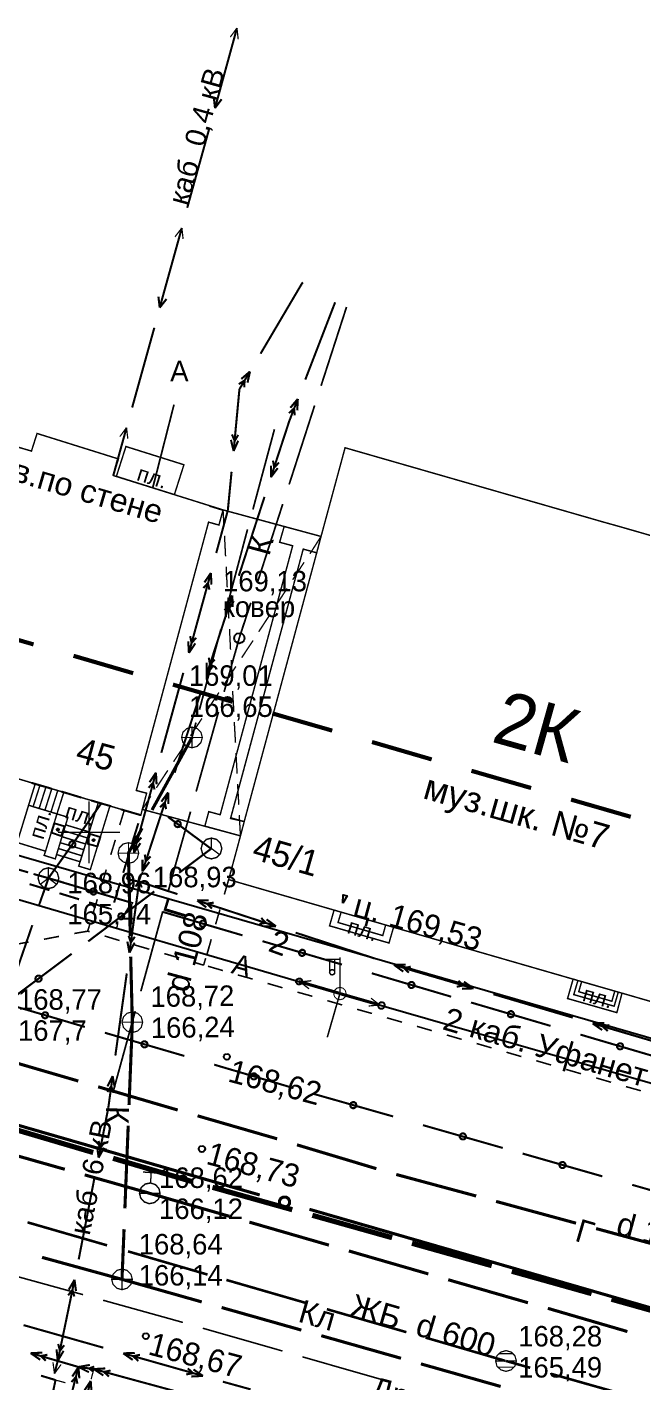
# Model space of a CAD drawing. Extents: x -2634 to -2115, y -2142 to -1393.
# Drawn here: x -2303 to -2273.3, y -1576.5 to -1511.1 of the extents above; entities that cross this region are included whole.
import ezdxf

# ---------------------------------------------------------------- set-up
doc = ezdxf.new("R2010")
doc.units = 0
doc.header["$MEASUREMENT"] = 0
for name, color, linetype in [('500_Дополн-Бордюры__п', 7, 'Continuous'), ('500_Дополн-Ступени__л', 7, 'Continuous'), ('500_Дороги-Проезжие_ч', 7, 'Continuous'), ('500_Линии_-Линии_связ', 7, 'Continuous'), ('500_Линии_-ЛЭП_провод', 7, 'Continuous'), ('500_Линии_-Смотровые_', 7, 'Continuous'), ('500_Линии_-Фонари_час', 7, 'Continuous'), ('500_Линии_-Электрокаб', 7, 'Continuous'), ('500_Объект-Опоры', 7, 'Continuous'), ('500_Рельеф-Высотные_о', 7, 'Continuous'), ('500_Строен-Дополнения', 7, 'Continuous'), ('500_Строен-Здания', 7, 'Continuous'), ('500_Трубоп-Водопровод', 7, 'Continuous'), ('500_Трубоп-Газопровод', 7, 'Continuous'), ('500_Трубоп-Канализаци', 7, 'Continuous'), ('500_Трубоп-Смотровые_', 7, 'Continuous'), ('500_Трубоп-Сооружения', 7, 'Continuous'), ('500_Трубоп-Теплосети', 7, 'Continuous'), ('ЗАЯВКИ-Условные_з', 7, 'Continuous'), ('Красные_ли-Красные_ли', 7, 'Continuous'), ('Красные_ли-Линии_регу', 7, 'Continuous'), ('Красные_ли-Оси_улиц_к', 7, 'Continuous')]:
    doc.layers.add(name, color=color, linetype=linetype)
doc.styles.add('TARIAL', font='Arial')

msp = doc.modelspace()

# ---------------------------------------------------------------- linework, layer by layer
at = {"layer": '500_Дополн-Бордюры__п', "color": 0, "const_width": 0.07}
for points in [[(-2299.94, -1551.8), (-2300.5, -1551.63), (-2299.55, -1548.55), (-2298.99, -1548.72)], [(-2301.63, -1551.28), (-2302.17, -1551.11), (-2302.1, -1550.91), (-2301.55, -1549.11), (-2301.02, -1549.27)]]:
    msp.add_lwpolyline(points, close=True, dxfattribs=at)
at = {"layer": '500_Дополн-Бордюры__п', "color": 1, "const_width": 0.075}
for points in [[(-2298.3, -1548.93), (-2298.52, -1549.65)], [(-2298.73, -1550.36), (-2298.95, -1551.08)], [(-2299.17, -1551.8), (-2299.38, -1552.52)], [(-2293.26, -1552.28), (-2293.47, -1553)], [(-2293.26, -1552.28), (-2293.47, -1553)], [(-2299.6, -1553.23), (-2299.82, -1553.95)], [(-2293.68, -1553.72), (-2293.89, -1554.44)], [(-2293.68, -1553.72), (-2293.89, -1554.44)], [(-2300.71, -1554.88), (-2300.07, -1554.77)], [(-2300.07, -1554.77), (-2299.96, -1554.43)], [(-2300.04, -1554.67), (-2300.07, -1554.77)], [(-2300.07, -1554.77), (-2299.97, -1554.79)], [(-2303.66, -1555.43), (-2302.92, -1555.29)], [(-2302.18, -1555.16), (-2301.45, -1555.02)], [(-2299.25, -1555), (-2298.53, -1555.22)], [(-2294.1, -1555.16), (-2294.31, -1555.88)], [(-2294.1, -1555.16), (-2294.3, -1555.88)], [(-2297.81, -1555.43), (-2297.09, -1555.64)], [(-2296.37, -1555.85), (-2295.65, -1556.06)], [(-2294.47, -1556.41), (-2294.37, -1556.07)], [(-2294.93, -1556.27), (-2294.47, -1556.41)], [(-2294.47, -1556.41), (-2294.81, -1556.31)], [(-2294.26, -1556.46), (-2293.54, -1556.67)], [(-2292.82, -1556.88), (-2292.1, -1557.08)], [(-2291.38, -1557.29), (-2290.66, -1557.5)], [(-2289.94, -1557.71), (-2289.22, -1557.91)], [(-2288.5, -1558.12), (-2287.78, -1558.33)], [(-2287.06, -1558.54), (-2286.34, -1558.74)], [(-2285.62, -1558.95), (-2284.89, -1559.16)], [(-2284.17, -1559.36), (-2283.45, -1559.57)], [(-2282.73, -1559.78), (-2282.01, -1559.99)], [(-2281.29, -1560.19), (-2280.57, -1560.4)], [(-2279.85, -1560.61), (-2279.13, -1560.82)], [(-2278.41, -1561.02), (-2277.69, -1561.23)], [(-2276.97, -1561.44), (-2276.25, -1561.65)], [(-2275.52, -1561.85), (-2274.8, -1562.06)], [(-2274.08, -1562.27), (-2273.36, -1562.47)]]:
    msp.add_lwpolyline(points, dxfattribs=at)
at = {"layer": '500_Дополн-Ступени__л', "color": 0, "const_width": 0.07}
for points in [[(-2302.7, -1548.76), (-2302.37, -1547.73), (-2302.6, -1547.66), (-2302.92, -1548.69)], [(-2302.08, -1547.81), (-2302.41, -1548.85), (-2302.7, -1548.76), (-2302.37, -1547.73)], [(-2301.8, -1547.9), (-2302.13, -1548.93), (-2302.41, -1548.85), (-2302.08, -1547.81)], [(-2301.51, -1547.98), (-2301.84, -1549.02), (-2302.13, -1548.93), (-2301.8, -1547.9)], [(-2301.22, -1548.07), (-2301.55, -1549.11), (-2301.84, -1549.02), (-2301.51, -1547.98)], [(-2300.17, -1550.56), (-2301.3, -1550.21), (-2301.22, -1549.92), (-2300.08, -1550.27)], [(-2301.22, -1549.92), (-2300.08, -1550.27), (-2299.99, -1549.98), (-2301.13, -1549.64)], [(-2300.43, -1551.42), (-2301.57, -1551.07), (-2301.48, -1550.78), (-2300.34, -1551.13)], [(-2300.34, -1551.13), (-2301.48, -1550.78), (-2301.39, -1550.5), (-2300.25, -1550.84)], [(-2300.25, -1550.84), (-2301.39, -1550.5), (-2301.31, -1550.21), (-2300.17, -1550.56)], [(-2288.17, -1553.75), (-2287.83, -1553.85), (-2287.98, -1554.35), (-2285.82, -1554.98), (-2285.68, -1554.47), (-2285.3, -1554.58), (-2285.52, -1555.34), (-2288.39, -1554.51)], [(-2276.4, -1557.15), (-2276.6, -1557.83), (-2274.65, -1558.39), (-2274.45, -1557.71), (-2274.27, -1557.76), (-2274.52, -1558.7), (-2276.9, -1558.02), (-2276.63, -1557.08)], [(-2276.22, -1557.2), (-2276.4, -1557.15), (-2276.6, -1557.83), (-2274.65, -1558.39), (-2274.45, -1557.71), (-2274.62, -1557.66), (-2274.76, -1558.15), (-2276.36, -1557.69)]]:
    msp.add_lwpolyline(points, close=True, dxfattribs=at)
at = {"layer": '500_Линии_-Линии_связ', "color": 6}
for points in [[(-2322.45, -1547.67), (-2287.89, -1557.78)], [(-2287.89, -1557.78), (-2259, -1566.09)]]:
    msp.add_lwpolyline(points, dxfattribs=at)
at = {"layer": '500_Линии_-Линии_связ', "color": 0}
for points, const_width in [([(-2299.4, -1548.59), (-2299.84, -1549.2)], 0.1), ([(-2301.96, -1552.21), (-2299.65, -1548.95)], 0.1), ([(-2294.11, -1550.79), (-2296.19, -1549.25)], 0.1), ([(-2296.19, -1549.25), (-2295.59, -1549.7)], 0.1), ([(-2306.78, -1550.83), (-2302.94, -1551.93)], 0.1), ([(-2295.65, -1551.95), (-2294.09, -1550.78)], 0.1), ([(-2294.09, -1550.78), (-2294.69, -1551.23)], 0.1), ([(-2301.96, -1552.21), (-2302.68, -1552.01)], 0.1), ([(-2302.42, -1553.53), (-2301.96, -1552.21)], 0.1), ([(-2301.96, -1552.21), (-2302.2, -1552.92)], 0.1), ([(-2301.98, -1552.21), (-2301.96, -1552.21)], 0.1), ([(-2301.96, -1552.21), (-2301.24, -1552.42)], 0.1), ([(-2297.87, -1553.42), (-2301.7, -1552.29)], 0.1), ([(-2300.04, -1555.26), (-2296.85, -1552.85)], 0.1), ([(-2292.59, -1554.97), (-2296.43, -1553.84)], 0.1), ([(-2304.04, -1558.26), (-2302.74, -1554.48)], 0.1), ([(-2287.79, -1556.38), (-2291.63, -1555.25)], 0.1), ([(-2304.04, -1558.26), (-2300.84, -1555.86)], 0.1), ([(-2287.94, -1557.76), (-2289.86, -1557.2)], 0.15), ([(-2282.52, -1557.93), (-2286.35, -1556.8)], 0.1), ([(-2287.89, -1557.78), (-2285.97, -1558.33)], 0.15), ([(-2304.04, -1558.26), (-2300.2, -1559.39)], 0.1), ([(-2277.72, -1559.34), (-2281.56, -1558.21)], 0.1), ([(-2299.24, -1559.67), (-2295.4, -1560.79)], 0.1), ([(-2272.44, -1560.89), (-2276.28, -1559.76)], 0.1), ([(-2293.96, -1561.21), (-2290.13, -1562.34)], 0.1), ([(-2289.16, -1562.62), (-2285.32, -1563.71)], 0.1), ([(-2283.88, -1564.13), (-2280.03, -1565.23)], 0.1), ([(-2279.07, -1565.5), (-2275.22, -1566.6)], 0.1), ([(-2273.78, -1567.01), (-2271.06, -1567.79)], 0.1)]:
    msp.add_lwpolyline(points, dxfattribs=dict(at, const_width=const_width))
at = {"layer": '500_Линии_-Линии_связ', "color": 0, "const_width": 0.1}
for points in [[(-2295.81, -1549.72), (-2295.86, -1549.66), (-2295.87, -1549.59), (-2295.84, -1549.51), (-2295.78, -1549.47), (-2295.7, -1549.45), (-2295.63, -1549.48), (-2295.58, -1549.54), (-2295.57, -1549.62), (-2295.6, -1549.69), (-2295.66, -1549.74), (-2295.74, -1549.75)], [(-2300.93, -1550.49), (-2300.87, -1550.44), (-2300.79, -1550.43), (-2300.72, -1550.46), (-2300.67, -1550.52), (-2300.66, -1550.59), (-2300.68, -1550.67), (-2300.74, -1550.72), (-2300.82, -1550.73), (-2300.89, -1550.7), (-2300.94, -1550.64), (-2300.96, -1550.57)], [(-2299.83, -1553), (-2299.89, -1552.96), (-2299.93, -1552.89), (-2299.93, -1552.81), (-2299.89, -1552.74), (-2299.82, -1552.71), (-2299.74, -1552.71), (-2299.68, -1552.75), (-2299.64, -1552.82), (-2299.64, -1552.89), (-2299.68, -1552.96), (-2299.75, -1553)], [(-2298.54, -1553.93), (-2298.46, -1553.91), (-2298.39, -1553.92), (-2298.33, -1553.96), (-2298.3, -1554.04), (-2298.31, -1554.11), (-2298.36, -1554.17), (-2298.43, -1554.2), (-2298.5, -1554.19), (-2298.57, -1554.14), (-2298.59, -1554.07), (-2298.58, -1554)], [(-2294.55, -1554.55), (-2294.62, -1554.51), (-2294.65, -1554.44), (-2294.65, -1554.36), (-2294.61, -1554.3), (-2294.54, -1554.26), (-2294.47, -1554.26), (-2294.4, -1554.3), (-2294.36, -1554.37), (-2294.36, -1554.45), (-2294.4, -1554.51), (-2294.47, -1554.55)], [(-2289.75, -1555.96), (-2289.82, -1555.92), (-2289.86, -1555.85), (-2289.86, -1555.77), (-2289.81, -1555.71), (-2289.75, -1555.67), (-2289.67, -1555.67), (-2289.6, -1555.71), (-2289.57, -1555.78), (-2289.57, -1555.86), (-2289.61, -1555.92), (-2289.68, -1555.96)], [(-2302.53, -1556.94), (-2302.46, -1556.91), (-2302.38, -1556.92), (-2302.32, -1556.97), (-2302.29, -1557.04), (-2302.3, -1557.12), (-2302.35, -1557.18), (-2302.42, -1557.21), (-2302.5, -1557.2), (-2302.56, -1557.15), (-2302.59, -1557.08), (-2302.58, -1557)], [(-2284.48, -1557.51), (-2284.54, -1557.47), (-2284.58, -1557.4), (-2284.58, -1557.32), (-2284.54, -1557.26), (-2284.47, -1557.22), (-2284.39, -1557.22), (-2284.33, -1557.26), (-2284.29, -1557.33), (-2284.29, -1557.41), (-2284.33, -1557.47), (-2284.4, -1557.51)], [(-2302.08, -1558.68), (-2302.01, -1558.72), (-2301.98, -1558.79), (-2301.98, -1558.87), (-2302.02, -1558.93), (-2302.09, -1558.97), (-2302.16, -1558.97), (-2302.23, -1558.93), (-2302.27, -1558.86), (-2302.27, -1558.78), (-2302.22, -1558.72), (-2302.16, -1558.68)], [(-2279.68, -1558.92), (-2279.75, -1558.88), (-2279.78, -1558.81), (-2279.78, -1558.73), (-2279.74, -1558.67), (-2279.67, -1558.63), (-2279.6, -1558.63), (-2279.53, -1558.67), (-2279.49, -1558.74), (-2279.49, -1558.82), (-2279.53, -1558.89), (-2279.6, -1558.92)], [(-2297.28, -1560.09), (-2297.21, -1560.13), (-2297.18, -1560.2), (-2297.18, -1560.27), (-2297.22, -1560.34), (-2297.29, -1560.38), (-2297.37, -1560.37), (-2297.43, -1560.33), (-2297.47, -1560.27), (-2297.47, -1560.19), (-2297.43, -1560.12), (-2297.36, -1560.08)], [(-2274.4, -1560.47), (-2274.47, -1560.43), (-2274.51, -1560.36), (-2274.51, -1560.29), (-2274.46, -1560.22), (-2274.4, -1560.18), (-2274.32, -1560.18), (-2274.25, -1560.22), (-2274.22, -1560.29), (-2274.22, -1560.37), (-2274.26, -1560.44), (-2274.33, -1560.47)], [(-2292, -1561.63), (-2291.94, -1561.67), (-2291.9, -1561.74), (-2291.9, -1561.82), (-2291.94, -1561.89), (-2292.01, -1561.92), (-2292.09, -1561.92), (-2292.15, -1561.88), (-2292.19, -1561.81), (-2292.19, -1561.74), (-2292.15, -1561.67), (-2292.08, -1561.63)], [(-2287.2, -1563.02), (-2287.13, -1563.06), (-2287.1, -1563.13), (-2287.1, -1563.21), (-2287.14, -1563.27), (-2287.21, -1563.31), (-2287.28, -1563.31), (-2287.35, -1563.27), (-2287.39, -1563.2), (-2287.39, -1563.12), (-2287.35, -1563.06), (-2287.28, -1563.02)], [(-2281.91, -1564.53), (-2281.85, -1564.57), (-2281.81, -1564.64), (-2281.81, -1564.72), (-2281.85, -1564.79), (-2281.92, -1564.82), (-2281.99, -1564.82), (-2282.06, -1564.78), (-2282.1, -1564.71), (-2282.1, -1564.64), (-2282.06, -1564.57), (-2281.99, -1564.53)], [(-2277.1, -1565.91), (-2277.04, -1565.95), (-2277, -1566.02), (-2277, -1566.09), (-2277.04, -1566.16), (-2277.11, -1566.2), (-2277.19, -1566.2), (-2277.25, -1566.16), (-2277.29, -1566.09), (-2277.29, -1566.01), (-2277.25, -1565.94), (-2277.18, -1565.91)]]:
    msp.add_lwpolyline(points, close=True, dxfattribs=at)
at = {"layer": '500_Линии_-Линии_связ', "color": 0}
for points in [[(-2289.9, -1557.35), (-2289.96, -1557.31), (-2290, -1557.24), (-2290, -1557.16), (-2289.96, -1557.09), (-2289.89, -1557.06), (-2289.81, -1557.06), (-2289.75, -1557.1), (-2289.71, -1557.17), (-2289.71, -1557.24), (-2289.75, -1557.31), (-2289.82, -1557.35)], [(-2285.84, -1558.2), (-2285.77, -1558.24), (-2285.73, -1558.31), (-2285.74, -1558.4), (-2285.78, -1558.47), (-2285.85, -1558.51), (-2285.93, -1558.51), (-2285.99, -1558.47), (-2286.03, -1558.4), (-2286.03, -1558.31), (-2285.98, -1558.24), (-2285.91, -1558.2)]]:
    msp.add_lwpolyline(points, close=True, dxfattribs=at)
at = {"layer": '500_Линии_-ЛЭП_провод', "color": 253, "const_width": 0.07}
for points in [[(-2287.89, -1557.78), (-2322.45, -1547.67)], [(-2259, -1566.09), (-2287.89, -1557.78)]]:
    msp.add_lwpolyline(points, dxfattribs=at)
at = {"layer": '500_Линии_-ЛЭП_провод', "color": 0}
for points, const_width in [([(-2289.27, -1557.16), (-2289.81, -1557.22)], 0.065), ([(-2287.89, -1557.78), (-2289.81, -1557.22)], 0.065), ([(-2289.38, -1557.55), (-2289.81, -1557.22)], 0.065), ([(-2287.89, -1557.78), (-2285.97, -1558.33)], 0.06), ([(-2286.39, -1558), (-2285.97, -1558.33)], 0.06), ([(-2286.5, -1558.38), (-2285.97, -1558.33)], 0.06)]:
    msp.add_lwpolyline(points, dxfattribs=dict(at, const_width=const_width))
at = {"layer": '500_Линии_-Смотровые_', "color": 0, "const_width": 0.07}
for points in [[(-2294.09, -1550.28), (-2293.84, -1550.34), (-2293.66, -1550.53), (-2293.59, -1550.78), (-2293.66, -1551.03), (-2293.84, -1551.21), (-2294.09, -1551.28), (-2294.34, -1551.21), (-2294.52, -1551.03), (-2294.59, -1550.78), (-2294.52, -1550.53), (-2294.34, -1550.34)], [(-2294.09, -1550.73), (-2294.09, -1550.73), (-2294.09, -1550.73), (-2294.09, -1550.73), (-2294.09, -1550.73), (-2294.09, -1550.73), (-2294.09, -1550.73), (-2294.09, -1550.73), (-2294.09, -1550.73), (-2294.09, -1550.73), (-2294.09, -1550.73), (-2294.09, -1550.73)], [(-2301.96, -1551.71), (-2301.71, -1551.78), (-2301.53, -1551.96), (-2301.46, -1552.21), (-2301.53, -1552.46), (-2301.71, -1552.65), (-2301.96, -1552.71), (-2302.21, -1552.65), (-2302.39, -1552.46), (-2302.46, -1552.21), (-2302.39, -1551.96), (-2302.21, -1551.78)], [(-2301.96, -1552.16), (-2301.96, -1552.16), (-2301.96, -1552.16), (-2301.96, -1552.16), (-2301.96, -1552.16), (-2301.96, -1552.16), (-2301.96, -1552.16), (-2301.96, -1552.16), (-2301.96, -1552.16), (-2301.96, -1552.16), (-2301.96, -1552.16), (-2301.96, -1552.16)]]:
    msp.add_lwpolyline(points, close=True, dxfattribs=at)
at = {"layer": '500_Линии_-Смотровые_', "color": 0, "const_width": 0.065}
for points in [[(-2294.49, -1551.08), (-2294.09, -1550.78)], [(-2294.09, -1550.28), (-2294.09, -1550.78)], [(-2294.09, -1550.78), (-2293.69, -1551.08)], [(-2301.96, -1551.71), (-2301.96, -1552.21)], [(-2302.36, -1552.51), (-2301.96, -1552.21)], [(-2301.96, -1552.21), (-2301.56, -1552.51)]]:
    msp.add_lwpolyline(points, dxfattribs=at)
at = {"layer": '500_Линии_-Фонари_час', "color": 0, "const_width": 0.065}
for points in [[(-2287.89, -1557.78), (-2287.89, -1556.03)], [(-2288.64, -1556.13), (-2287.89, -1556.13)], [(-2288.39, -1556.78), (-2288.39, -1556.13)], [(-2288.39, -1556.75), (-2288.39, -1556.63)], [(-2288.39, -1556.75), (-2288.39, -1556.63)], [(-2288.14, -1556.78), (-2288.14, -1556.13)], [(-2288.14, -1556.75), (-2288.14, -1556.63)], [(-2288.14, -1556.73), (-2288.14, -1556.73)]]:
    msp.add_lwpolyline(points, dxfattribs=at)
at = {"layer": '500_Линии_-Фонари_час', "color": 0, "const_width": 0.07}
msp.add_lwpolyline([(-2288.39, -1556.75), (-2288.37, -1556.69), (-2288.33, -1556.64), (-2288.26, -1556.63), (-2288.2, -1556.64), (-2288.15, -1556.69), (-2288.14, -1556.75), (-2288.15, -1556.81), (-2288.2, -1556.86), (-2288.26, -1556.88), (-2288.33, -1556.86), (-2288.37, -1556.81)], close=True, dxfattribs=at)
at = {"layer": '500_Линии_-Электрокаб', "color": 1}
for points, const_width in [([(-2292.86, -1511.19), (-2293.92, -1515.05)], 0.1), ([(-2292.86, -1511.19), (-2293.18, -1511.62)], 0.06), ([(-2292.86, -1511.19), (-2292.8, -1511.73)], 0.06), ([(-2293.98, -1514.51), (-2293.92, -1515.05)], 0.1), ([(-2293.6, -1514.62), (-2293.92, -1515.05)], 0.1), ([(-2294.19, -1516.01), (-2295.26, -1519.86)], 0.1), ([(-2295.52, -1520.83), (-2296.59, -1524.68)], 0.1), ([(-2295.52, -1520.83), (-2295.85, -1521.26)], 0.06), ([(-2295.52, -1520.83), (-2295.46, -1521.36)], 0.06), ([(-2296.65, -1524.15), (-2296.59, -1524.68)], 0.1), ([(-2296.26, -1524.26), (-2296.59, -1524.68)], 0.1), ([(-2296.85, -1525.65), (-2297.92, -1529.5)], 0.1), ([(-2298.19, -1530.47), (-2298.83, -1532.78)], 0.1), ([(-2298.19, -1530.47), (-2298.51, -1530.9)], 0.06), ([(-2298.19, -1530.47), (-2298.13, -1531)], 0.06), ([(-2298.83, -1532.78), (-2298.69, -1532.3)], 0.06), ([(-2297.58, -1552.38), (-2297.42, -1551.9)], 0.06), ([(-2297.58, -1552.38), (-2298.07, -1552.27)], 0.06), ([(-2297.58, -1552.38), (-2297.65, -1552.87)], 0.06), ([(-2297.58, -1552.38), (-2297.1, -1552.53)], 0.06), ([(-2301.67, -1576.12), (-2301.74, -1575.58)], 0.06), ([(-2301.67, -1576.12), (-2301.51, -1575.5)], 0.1), ([(-2301.67, -1576.12), (-2301.35, -1575.68)], 0.06), ([(-2301.51, -1575.5), (-2301.64, -1575.99)], 0.06), ([(-2300.51, -1575.8), (-2300.99, -1575.66)], 0.06), ([(-2301.62, -1576.43), (-2302.1, -1576.28)], 0.06), ([(-2299.77, -1575.9), (-2300.27, -1575.83)], 0.06), ([(-2299.77, -1575.9), (-2299.9, -1576.39)], 0.06), ([(-2301.62, -1576.43), (-2301.73, -1576.92)], 0.06), ([(-2301.62, -1576.43), (-2301.14, -1576.56)], 0.06)]:
    msp.add_lwpolyline(points, dxfattribs=dict(at, const_width=const_width))
at = {"layer": '500_Линии_-Электрокаб', "color": 12, "const_width": 0.1}
for points in [[(-2289.72, -1523.51), (-2291.72, -1526.9)], [(-2289.67, -1523.46), (-2289.72, -1523.51)], [(-2288.12, -1524.42), (-2289.56, -1528.15)], [(-2292.23, -1527.76), (-2292.74, -1528.61)], [(-2292.23, -1527.76), (-2292.65, -1528.12)], [(-2292.23, -1527.76), (-2292.35, -1528.3)], [(-2292.74, -1528.61), (-2293.02, -1531.6)], [(-2292.49, -1528.19), (-2292.77, -1528.37)], [(-2292.49, -1528.2), (-2292.51, -1528.52)], [(-2289.92, -1529.08), (-2290.34, -1530.17)], [(-2289.92, -1529.08), (-2290.28, -1529.51)], [(-2289.92, -1529.08), (-2289.95, -1529.64)], [(-2290.11, -1529.55), (-2290.35, -1529.77)], [(-2290.1, -1529.56), (-2290.07, -1529.88)], [(-2290.34, -1530.17), (-2291.22, -1532.86)], [(-2293.15, -1531.06), (-2293.02, -1531.6)], [(-2293.1, -1530.8), (-2292.97, -1531.11)], [(-2292.8, -1531.1), (-2293.02, -1531.6)], [(-2292.8, -1530.82), (-2292.97, -1531.11)], [(-2291.22, -1532.3), (-2291.22, -1532.86)], [(-2290.89, -1532.42), (-2291.22, -1532.86)], [(-2291.12, -1532.06), (-2291.06, -1532.39)], [(-2290.83, -1532.15), (-2291.06, -1532.39)], [(-2293.12, -1532.6), (-2293.3, -1534.46)], [(-2291.53, -1533.81), (-2292.77, -1537.62)], [(-2293.3, -1534.46), (-2293.86, -1536.52)], [(-2294.12, -1537.48), (-2295.18, -1541.34)], [(-2294.12, -1537.48), (-2294.43, -1537.94)], [(-2294.12, -1537.48), (-2294.09, -1538.04)], [(-2294.26, -1537.97), (-2294.48, -1538.21)], [(-2294.26, -1537.97), (-2294.19, -1538.29)], [(-2293.08, -1538.57), (-2294.32, -1542.37)], [(-2293.24, -1539.05), (-2293.47, -1539.28)], [(-2293.08, -1538.57), (-2293.41, -1539.01)], [(-2293.24, -1539.05), (-2293.18, -1539.37)], [(-2293.08, -1538.57), (-2293.07, -1539.12)], [(-2295.21, -1540.78), (-2295.18, -1541.34)], [(-2294.87, -1540.88), (-2295.18, -1541.34)], [(-2295.12, -1540.53), (-2295.05, -1540.86)], [(-2294.83, -1540.61), (-2295.05, -1540.86)], [(-2294.22, -1541.57), (-2294.16, -1541.9)], [(-2293.93, -1541.66), (-2294.16, -1541.9)], [(-2295.45, -1542.3), (-2296.51, -1546.16)], [(-2294.32, -1541.81), (-2294.32, -1542.37)], [(-2293.99, -1541.93), (-2294.32, -1542.37)], [(-2294.63, -1543.32), (-2295.87, -1547.12)], [(-2296.77, -1547.12), (-2297.83, -1550.98)], [(-2296.77, -1547.12), (-2297.08, -1547.58)], [(-2296.77, -1547.12), (-2296.74, -1547.68)], [(-2296.18, -1548.08), (-2297.42, -1551.88)], [(-2296.91, -1547.61), (-2297.13, -1547.85)], [(-2296.91, -1547.62), (-2296.84, -1547.93)], [(-2296.18, -1548.07), (-2296.51, -1548.52)], [(-2296.18, -1548.08), (-2296.17, -1548.63)], [(-2296.34, -1548.56), (-2296.57, -1548.79)], [(-2296.34, -1548.56), (-2296.28, -1548.88)], [(-2297.77, -1550.17), (-2297.7, -1550.5)], [(-2297.86, -1550.42), (-2297.83, -1550.98)], [(-2297.52, -1550.52), (-2297.83, -1550.98)], [(-2297.47, -1550.25), (-2297.7, -1550.5)], [(-2297.42, -1551.32), (-2297.42, -1551.88)], [(-2297.09, -1551.43), (-2297.42, -1551.88)], [(-2297.31, -1551.07), (-2297.26, -1551.4)], [(-2297.03, -1551.16), (-2297.26, -1551.4)], [(-2298.09, -1551.95), (-2298.18, -1552.25)], [(-2298.18, -1552.25), (-2297.58, -1552.38)], [(-2298.05, -1555.81), (-2297.58, -1552.38)], [(-2297.76, -1552.62), (-2297.59, -1552.37)], [(-2295.73, -1552.98), (-2297.58, -1552.38)], [(-2297.46, -1552.66), (-2297.56, -1552.38)], [(-2297.4, -1552.4), (-2297.41, -1552.4)], [(-2294.22, -1553.28), (-2294.78, -1553.29)], [(-2290.98, -1554.53), (-2294.78, -1553.29)], [(-2294.34, -1553.62), (-2294.78, -1553.29)], [(-2293.98, -1553.39), (-2294.31, -1553.44)], [(-2294.07, -1553.68), (-2294.31, -1553.44)], [(-2291.46, -1554.37), (-2291.69, -1554.13)], [(-2291.47, -1554.37), (-2291.78, -1554.42)], [(-2290.98, -1554.53), (-2291.54, -1554.53)], [(-2290.98, -1554.53), (-2291.43, -1554.2)], [(-2298.05, -1555.81), (-2298.15, -1555.27)], [(-2297.98, -1555.31), (-2298.09, -1555)], [(-2298.05, -1555.81), (-2297.8, -1555.32)], [(-2297.98, -1555.31), (-2297.79, -1555.04)], [(-2286.23, -1556.08), (-2290.03, -1554.84)], [(-2284.72, -1556.38), (-2285.28, -1556.39)], [(-2284.62, -1556.6), (-2285.28, -1556.39)], [(-2284.83, -1556.72), (-2285.28, -1556.39)], [(-2284.59, -1556.51), (-2284.8, -1556.54)], [(-2284.65, -1556.69), (-2284.8, -1556.54)], [(-2284.56, -1556.77), (-2284.65, -1556.69)], [(-2281.44, -1557.53), (-2284.62, -1556.6)], [(-2284.47, -1556.48), (-2284.59, -1556.51)], [(-2298.73, -1560.77), (-2298.18, -1556.81)], [(-2281.93, -1557.39), (-2282.25, -1557.45)], [(-2281.93, -1557.39), (-2282.17, -1557.16)], [(-2281.44, -1557.53), (-2281.9, -1557.21)], [(-2281.44, -1557.53), (-2282, -1557.55)], [(-2276.65, -1558.94), (-2280.48, -1557.81)], [(-2275.13, -1559.2), (-2275.69, -1559.22)], [(-2271.85, -1560.35), (-2275.69, -1559.22)], [(-2275.23, -1559.54), (-2275.69, -1559.22)], [(-2274.88, -1559.3), (-2275.21, -1559.36)], [(-2274.96, -1559.59), (-2275.21, -1559.36)], [(-2299.11, -1562.26), (-2298.86, -1561.76)], [(-2299.07, -1563.29), (-2298.86, -1561.76)], [(-2298.76, -1562.31), (-2298.86, -1561.76)], [(-2299.12, -1562.53), (-2298.93, -1562.25)], [(-2298.82, -1562.57), (-2298.93, -1562.25)], [(-2299.54, -1565.7), (-2299.07, -1563.29)], [(-2299.54, -1565.7), (-2299.61, -1565.15)], [(-2299.45, -1565.2), (-2299.54, -1564.89)], [(-2299.54, -1565.7), (-2299.27, -1565.22)], [(-2299.44, -1565.2), (-2299.24, -1564.94)], [(-2300.5, -1570.61), (-2299.74, -1566.68)], [(-2301.51, -1575.5), (-2300.7, -1571.59)], [(-2300.98, -1572.07), (-2300.7, -1571.59)], [(-2300.63, -1572.14), (-2300.7, -1571.59)], [(-2301.01, -1572.34), (-2300.8, -1572.08)], [(-2300.71, -1572.4), (-2300.8, -1572.08)], [(-2299.31, -1574.87), (-2303.16, -1573.78)], [(-2301.51, -1575.5), (-2301.57, -1574.95)], [(-2301.51, -1575.5), (-2301.23, -1575.02)], [(-2301.41, -1575), (-2301.49, -1574.69)], [(-2301.4, -1575.01), (-2301.2, -1574.75)], [(-2302.82, -1575.13), (-2302.36, -1575.45)], [(-2302.81, -1575.13), (-2302.26, -1575.11)], [(-2302.81, -1575.13), (-2300.51, -1575.8)], [(-2302.33, -1575.27), (-2302.01, -1575.21)], [(-2302.33, -1575.27), (-2302.09, -1575.5)], [(-2300.51, -1575.8), (-2299.96, -1575.7)], [(-2297.79, -1575.12), (-2298.35, -1575.14)], [(-2294.5, -1576.23), (-2298.35, -1575.14)], [(-2297.89, -1575.46), (-2298.35, -1575.14)], [(-2297.54, -1575.21), (-2297.87, -1575.28)], [(-2297.62, -1575.51), (-2297.87, -1575.28)], [(-2302.32, -1576.22), (-2301.62, -1576.43)], [(-2300.51, -1575.8), (-2301.51, -1579.67)], [(-2300.64, -1576.29), (-2300.85, -1576.53)], [(-2300.51, -1575.8), (-2300.81, -1576.26)], [(-2300.63, -1576.29), (-2300.56, -1576.61)], [(-2300.51, -1575.8), (-2299.77, -1575.9)], [(-2300.51, -1575.8), (-2300.01, -1576.05)], [(-2300.51, -1575.8), (-2300.47, -1576.35)], [(-2300.01, -1575.87), (-2299.79, -1576.02)], [(-2300, -1575.87), (-2299.75, -1575.78)], [(-2299.77, -1575.9), (-2299.22, -1575.87)], [(-2299.77, -1575.9), (-2295.91, -1576.95)], [(-2299.77, -1575.9), (-2299.31, -1576.21)], [(-2299.28, -1576.04), (-2298.96, -1575.97)], [(-2299.28, -1576.04), (-2299.04, -1576.26)], [(-2294.99, -1576.1), (-2295.31, -1576.16)], [(-2294.99, -1576.09), (-2295.23, -1575.87)], [(-2294.5, -1576.23), (-2295.06, -1576.26)], [(-2294.5, -1576.23), (-2294.96, -1575.92)], [(-2302.33, -1579.87), (-2301.62, -1576.43)], [(-2300.93, -1580.34), (-2299.92, -1576.47)], [(-2300.22, -1576.93), (-2299.92, -1576.47)], [(-2299.88, -1577.02), (-2299.92, -1576.47)], [(-2292.2, -1576.88), (-2293.54, -1576.51)]]:
    msp.add_lwpolyline(points, dxfattribs=at)
at = {"layer": '500_Объект-Опоры', "color": 0}
for points in [[(-2301.34, -1550.18), (-2301.82, -1550.03), (-2301.67, -1549.56), (-2301.19, -1549.7)], [(-2301.55, -1549.85), (-2301.54, -1549.83), (-2301.52, -1549.82), (-2301.49, -1549.82), (-2301.47, -1549.83), (-2301.46, -1549.86), (-2301.46, -1549.88), (-2301.47, -1549.9), (-2301.49, -1549.92), (-2301.52, -1549.92), (-2301.54, -1549.9), (-2301.55, -1549.88)], [(-2300.09, -1550.55), (-2299.95, -1550.07), (-2299.47, -1550.21), (-2299.61, -1550.69)], [(-2299.77, -1550.33), (-2299.74, -1550.34), (-2299.73, -1550.37), (-2299.73, -1550.39), (-2299.75, -1550.41), (-2299.77, -1550.43), (-2299.79, -1550.43), (-2299.82, -1550.41), (-2299.83, -1550.39), (-2299.83, -1550.36), (-2299.81, -1550.34), (-2299.79, -1550.33)]]:
    msp.add_lwpolyline(points, close=True, dxfattribs=at)
at = {"layer": '500_Объект-Опоры', "color": 0, "const_width": 0.075}
msp.add_lwpolyline([(-2287.89, -1557.78), (-2288.5, -1559.89)], dxfattribs=at)
at = {"layer": '500_Объект-Опоры', "color": 1, "const_width": 0.05}
msp.add_lwpolyline([(-2287.89, -1557.48), (-2287.74, -1557.52), (-2287.63, -1557.63), (-2287.59, -1557.78), (-2287.63, -1557.93), (-2287.74, -1558.04), (-2287.89, -1558.08), (-2288.04, -1558.04), (-2288.15, -1557.93), (-2288.19, -1557.78), (-2288.15, -1557.63), (-2288.04, -1557.52)], close=True, dxfattribs=at)
at = {"layer": '500_Рельеф-Высотные_о', "color": 0}
for points in [[(-2287.75, -1553.42), (-2287.74, -1553.01), (-2287.54, -1553.07)], [(-2293.35, -1560.68), (-2293.27, -1560.7), (-2293.22, -1560.75), (-2293.2, -1560.83), (-2293.22, -1560.9), (-2293.27, -1560.96), (-2293.35, -1560.98), (-2293.42, -1560.96), (-2293.48, -1560.9), (-2293.5, -1560.83), (-2293.48, -1560.75), (-2293.42, -1560.7)], [(-2294.55, -1565.13), (-2294.48, -1565.15), (-2294.42, -1565.2), (-2294.4, -1565.28), (-2294.42, -1565.35), (-2294.48, -1565.41), (-2294.55, -1565.43), (-2294.63, -1565.41), (-2294.68, -1565.35), (-2294.7, -1565.28), (-2294.68, -1565.2), (-2294.63, -1565.15)], [(-2297.26, -1574.16), (-2297.18, -1574.18), (-2297.13, -1574.23), (-2297.11, -1574.31), (-2297.13, -1574.38), (-2297.18, -1574.44), (-2297.26, -1574.46), (-2297.33, -1574.44), (-2297.39, -1574.38), (-2297.41, -1574.31), (-2297.39, -1574.23), (-2297.33, -1574.18)]]:
    msp.add_lwpolyline(points, close=True, dxfattribs=at)
at = {"layer": '500_Строен-Дополнения', "color": 0}
for points, const_width in [([(-2295.88, -1533.7), (-2298.68, -1532.82), (-2298.22, -1531.38), (-2295.42, -1532.26)], 0.07), ([(-2292.51, -1549.48), (-2292.69, -1550.17), (-2297.43, -1548.89), (-2297.22, -1548.11), (-2297.72, -1547.98), (-2294.23, -1535.03), (-2293.73, -1535.17), (-2293.53, -1534.44), (-2288.8, -1535.72), (-2289.01, -1536.51), (-2289.66, -1536.33), (-2293.17, -1549.33)], 0.07), ([(-2292.69, -1550.17), (-2292.51, -1549.48), (-2293.16, -1549.3), (-2289.66, -1536.33), (-2289.01, -1536.51), (-2288.8, -1535.72), (-2290.58, -1535.24), (-2290.8, -1536), (-2290.17, -1536.17), (-2293.67, -1549.15), (-2294.22, -1549), (-2294.41, -1549.7)], 0.07), ([(-2292.51, -1549.48), (-2289.01, -1536.51), (-2289.66, -1536.33), (-2293.16, -1549.3)], 0.06), ([(-2302.6, -1547.66), (-2303.47, -1550.49), (-2311.06, -1548.16), (-2310.22, -1545.4)], 0.07), ([(-2299.55, -1548.56), (-2299.99, -1549.98), (-2301.13, -1549.64), (-2301.02, -1549.27), (-2301.55, -1549.11), (-2301.22, -1548.07)], 0.07), ([(-2302.92, -1548.69), (-2301.55, -1549.11), (-2302.1, -1550.91), (-2303.47, -1550.49)], 0.07), ([(-2287.83, -1553.85), (-2287.98, -1554.35), (-2285.82, -1554.98), (-2285.68, -1554.47)], 0.07), ([(-2276.22, -1557.2), (-2276.36, -1557.69), (-2274.76, -1558.15), (-2274.62, -1557.66)], 0.07)]:
    msp.add_lwpolyline(points, close=True, dxfattribs=dict(at, const_width=const_width))
for points, const_width in [([(-2293.49, -1535.19), (-2293.53, -1534.44)], 0.065), ([(-2293.53, -1534.44), (-2293.51, -1534.82)], 0.065), ([(-2293.41, -1536.68), (-2293.46, -1535.69)], 0.065), ([(-2288.8, -1535.72), (-2289.34, -1536.56)], 0.065), ([(-2289.62, -1536.97), (-2290.17, -1537.81)], 0.065), ([(-2293.33, -1538.18), (-2293.38, -1537.18)], 0.065), ([(-2290.44, -1538.23), (-2290.99, -1539.07)], 0.065), ([(-2293.25, -1539.68), (-2293.3, -1538.68)], 0.065), ([(-2291.26, -1539.48), (-2291.81, -1540.32)], 0.065), ([(-2293.17, -1541.18), (-2293.22, -1540.18)], 0.065), ([(-2292.08, -1540.74), (-2292.63, -1541.57)], 0.065), ([(-2293.09, -1542.68), (-2293.14, -1541.68)], 0.065), ([(-2292.91, -1541.99), (-2293.46, -1542.83)], 0.065), ([(-2293.73, -1543.25), (-2294.28, -1544.08)], 0.065), ([(-2293.01, -1544.17), (-2293.07, -1543.18)], 0.065), ([(-2294.55, -1544.5), (-2295.1, -1545.34)], 0.065), ([(-2292.93, -1545.67), (-2292.99, -1544.67)], 0.065), ([(-2295.37, -1545.76), (-2295.92, -1546.59)], 0.065), ([(-2292.85, -1547.17), (-2292.91, -1546.17)], 0.065), ([(-2296.2, -1547.01), (-2296.75, -1547.85)], 0.065), ([(-2301.82, -1547.89), (-2302.78, -1547.61)], 0.1), ([(-2300.38, -1548.32), (-2301.34, -1548.03)], 0.1), ([(-2292.77, -1548.67), (-2292.83, -1547.67)], 0.065), ([(-2298.94, -1548.74), (-2299.9, -1548.46)], 0.1), ([(-2297.5, -1549.17), (-2298.46, -1548.89)], 0.1), ([(-2297.02, -1548.26), (-2297.43, -1548.89)], 0.065), ([(-2297.43, -1548.89), (-2297.22, -1548.57)], 0.065), ([(-2292.69, -1550.17), (-2292.75, -1549.17)], 0.065), ([(-2297.92, -1550.52), (-2297.62, -1549.56)], 0.1), ([(-2298.35, -1551.95), (-2298.06, -1551)], 0.1), ([(-2302.87, -1552.5), (-2301.91, -1552.79)], 0.1), ([(-2298.79, -1553.39), (-2298.5, -1552.43)], 0.1), ([(-2301.43, -1552.94), (-2300.48, -1553.23)], 0.1), ([(-2300, -1553.38), (-2299.04, -1553.67)], 0.1), ([(-2298.89, -1553.71), (-2299.32, -1553.58)], 0.065)]:
    msp.add_lwpolyline(points, dxfattribs=dict(at, const_width=const_width))
at = {"layer": '500_Строен-Здания', "color": 0, "const_width": 0.07}
msp.add_lwpolyline([(-2327.61, -1540.25), (-2297.5, -1549.17), (-2297.43, -1548.89), (-2292.69, -1550.17), (-2292.51, -1549.48), (-2293.16, -1549.3), (-2289.66, -1536.33), (-2289.01, -1536.51), (-2288.8, -1535.72), (-2290.58, -1535.24), (-2293.53, -1534.44), (-2298.83, -1532.78), (-2298.58, -1531.98), (-2302.51, -1530.75), (-2302.78, -1531.6), (-2321.33, -1526.17)], dxfattribs=at)
msp.add_lwpolyline([(-2267.23, -1537.31), (-2269.64, -1536.61), (-2274.4, -1535.24), (-2275.12, -1535.04), (-2278.84, -1533.97), (-2287.64, -1531.44), (-2288.8, -1535.72), (-2289.01, -1536.51), (-2292.51, -1549.48), (-2292.69, -1550.17), (-2293.26, -1552.28), (-2287.83, -1553.85), (-2285.68, -1554.47), (-2276.4, -1557.15), (-2274.45, -1557.71), (-2274.27, -1557.76), (-2268.92, -1559.31), (-2263.28, -1538.44)], close=True, dxfattribs=at)
at = {"layer": '500_Трубоп-Водопровод', "color": 94}
for points, const_width in [([(-2303.63, -1564.32), (-2299.8, -1565.45)], 0.25), ([(-2305.02, -1565.17), (-2301.17, -1566.26)], 0.15), ([(-2298.84, -1565.73), (-2295, -1566.86)], 0.25), ([(-2300.21, -1566.53), (-2297.07, -1567.42)], 0.15), ([(-2294.04, -1567.13), (-2290.19, -1568.21)], 0.25), ([(-2297.07, -1567.42), (-2297.4, -1567.32)], 0.15), ([(-2297.07, -1567.42), (-2293.22, -1568.53)], 0.15), ([(-2289.22, -1568.48), (-2285.37, -1569.56)], 0.25), ([(-2292.26, -1568.81), (-2288.42, -1569.92)], 0.15), ([(-2284.41, -1569.83), (-2280.56, -1570.91)], 0.25), ([(-2287.46, -1570.2), (-2283.62, -1571.31)], 0.15), ([(-2279.59, -1571.18), (-2275.74, -1572.26)], 0.25), ([(-2282.66, -1571.59), (-2278.81, -1572.7)], 0.15), ([(-2277.85, -1572.97), (-2274.01, -1574.09)], 0.15), ([(-2274.78, -1572.53), (-2270.93, -1573.61)], 0.25)]:
    msp.add_lwpolyline(points, dxfattribs=dict(at, const_width=const_width))
at = {"layer": '500_Трубоп-Газопровод', "color": 5}
for points, const_width in [([(-2287.57, -1524.65), (-2288.8, -1528.45)], 0.085), ([(-2289.11, -1529.4), (-2290.34, -1533.21)], 0.085), ([(-2290.65, -1534.16), (-2291.88, -1537.97)], 0.085), ([(-2292.19, -1538.92), (-2292.75, -1540.63)], 0.085), ([(-2292.75, -1540.63), (-2292.52, -1539.91)], 0.085), ([(-2293.48, -1543.22), (-2292.75, -1540.63)], 0.085), ([(-2292.75, -1540.63), (-2292.95, -1541.35)], 0.085), ([(-2294.83, -1548.03), (-2293.75, -1544.18)], 0.085), ([(-2295.87, -1551.72), (-2295.1, -1549)], 0.085), ([(-2296.18, -1552.85), (-2295.87, -1551.72)], 0.085), ([(-2297.5, -1557.67), (-2296.44, -1553.81)], 0.085), ([(-2298.83, -1562.49), (-2297.77, -1558.63)], 0.085), ([(-2300.52, -1562), (-2304.36, -1560.88)], 0.15), ([(-2298.83, -1562.49), (-2299.56, -1562.28)], 0.15), ([(-2295.72, -1563.4), (-2298.83, -1562.49)], 0.15), ([(-2290.92, -1564.79), (-2294.76, -1563.68)], 0.15), ([(-2286.13, -1566.23), (-2289.96, -1565.08)], 0.15), ([(-2281.31, -1567.55), (-2285.17, -1566.51)], 0.15), ([(-2276.49, -1568.86), (-2280.35, -1567.81)], 0.15), ([(-2271.66, -1570.17), (-2275.52, -1569.12)], 0.15)]:
    msp.add_lwpolyline(points, dxfattribs=dict(at, const_width=const_width))
at = {"layer": '500_Трубоп-Канализаци', "color": 34}
for points, const_width in [([(-2295.9, -1529.36), (-2296.89, -1533.24)], 0.085), ([(-2291.05, -1530.55), (-2292.09, -1534.42)], 0.085), ([(-2296.93, -1533.38), (-2296.74, -1532.65)], 0.085), ([(-2292.35, -1535.38), (-2293.38, -1539.25)], 0.085), ([(-2293.64, -1540.21), (-2294.67, -1544.08)], 0.085), ([(-2295.03, -1545.42), (-2294.84, -1544.7)], 0.085), ([(-2295.03, -1545.42), (-2296.96, -1548.92)], 0.15), ([(-2294.93, -1545.04), (-2295.03, -1545.42)], 0.085), ([(-2297.44, -1549.8), (-2298.1, -1551)], 0.15), ([(-2298.1, -1551), (-2298.01, -1555)], 0.15), ([(-2297.99, -1556), (-2297.91, -1559.16)], 0.15), ([(-2297.91, -1559.16), (-2298.07, -1563.16)], 0.15), ([(-2298.11, -1564.16), (-2298.27, -1568.15)], 0.15), ([(-2298.31, -1569.15), (-2298.41, -1571.57)], 0.15), ([(-2298.41, -1571.57), (-2302.27, -1570.51)], 0.15), ([(-2298.41, -1571.57), (-2294.56, -1572.66)], 0.15), ([(-2293.6, -1572.93), (-2289.75, -1574.02)], 0.15), ([(-2288.79, -1574.29), (-2284.94, -1575.38)], 0.15), ([(-2283.98, -1575.65), (-2280.13, -1576.74)], 0.15)]:
    msp.add_lwpolyline(points, dxfattribs=dict(at, const_width=const_width))
at = {"layer": '500_Трубоп-Канализаци', "color": 32}
for points, const_width in [([(-2298.1, -1551), (-2297.74, -1550.34)], 0.15), ([(-2297.91, -1559.16), (-2297.93, -1558.41)], 0.15), ([(-2299.13, -1569.93), (-2302.97, -1568.82)], 0.125), ([(-2294.28, -1571.34), (-2298.12, -1570.22)], 0.125), ([(-2298.41, -1571.57), (-2298.38, -1570.82)], 0.15), ([(-2304.14, -1571.25), (-2300.29, -1572.31)], 0.075), ([(-2289.53, -1572.71), (-2293.37, -1571.6)], 0.125), ([(-2299.32, -1572.58), (-2296.4, -1573.39)], 0.075), ([(-2284.68, -1574.12), (-2288.52, -1573.01)], 0.125), ([(-2296.4, -1573.39), (-2295.47, -1573.65)], 0.075), ([(-2294.51, -1573.93), (-2290.66, -1575.03)], 0.075), ([(-2279.92, -1575.5), (-2283.76, -1574.38)], 0.125), ([(-2289.7, -1575.31), (-2285.86, -1576.41)], 0.075), ([(-2278.7, -1575.84), (-2279.87, -1575.51)], 0.125), ([(-2279.87, -1575.51), (-2279.15, -1575.71)], 0.1), ([(-2273.84, -1577.22), (-2277.69, -1576.13)], 0.125)]:
    msp.add_lwpolyline(points, dxfattribs=dict(at, const_width=const_width))
at = {"layer": '500_Трубоп-Смотровые_', "color": 0}
msp.add_lwpolyline([(-2292.75, -1540.38), (-2292.62, -1540.41), (-2292.53, -1540.5), (-2292.5, -1540.63), (-2292.53, -1540.75), (-2292.62, -1540.84), (-2292.75, -1540.88), (-2292.87, -1540.84), (-2292.96, -1540.75), (-2293, -1540.63), (-2292.96, -1540.5), (-2292.87, -1540.41)], close=True, dxfattribs=at)
at = {"layer": '500_Трубоп-Смотровые_', "color": 0, "const_width": 0.06}
for points in [[(-2295.03, -1544.92), (-2294.78, -1544.99), (-2294.6, -1545.17), (-2294.53, -1545.42), (-2294.6, -1545.67), (-2294.78, -1545.85), (-2295.03, -1545.92), (-2295.28, -1545.85), (-2295.47, -1545.67), (-2295.53, -1545.42), (-2295.47, -1545.17), (-2295.28, -1544.99)], [(-2298.1, -1550.5), (-2297.85, -1550.56), (-2297.67, -1550.75), (-2297.6, -1551), (-2297.67, -1551.25), (-2297.85, -1551.43), (-2298.1, -1551.5), (-2298.35, -1551.43), (-2298.54, -1551.25), (-2298.6, -1551), (-2298.54, -1550.75), (-2298.35, -1550.56)], [(-2297.91, -1558.66), (-2297.66, -1558.73), (-2297.48, -1558.91), (-2297.41, -1559.16), (-2297.48, -1559.41), (-2297.66, -1559.59), (-2297.91, -1559.66), (-2298.16, -1559.59), (-2298.34, -1559.41), (-2298.41, -1559.16), (-2298.34, -1558.91), (-2298.16, -1558.73)], [(-2297.07, -1566.92), (-2296.82, -1566.99), (-2296.63, -1567.17), (-2296.57, -1567.42), (-2296.63, -1567.67), (-2296.82, -1567.85), (-2297.07, -1567.92), (-2297.32, -1567.85), (-2297.5, -1567.67), (-2297.57, -1567.42), (-2297.5, -1567.17), (-2297.32, -1566.99)], [(-2298.41, -1571.07), (-2298.16, -1571.14), (-2297.98, -1571.32), (-2297.91, -1571.57), (-2297.98, -1571.82), (-2298.16, -1572), (-2298.41, -1572.07), (-2298.66, -1572), (-2298.84, -1571.82), (-2298.91, -1571.57), (-2298.84, -1571.32), (-2298.66, -1571.14)], [(-2279.87, -1575.01), (-2279.62, -1575.08), (-2279.44, -1575.26), (-2279.37, -1575.51), (-2279.44, -1575.76), (-2279.62, -1575.94), (-2279.87, -1576.01), (-2280.12, -1575.94), (-2280.31, -1575.76), (-2280.37, -1575.51), (-2280.31, -1575.26), (-2280.12, -1575.08)]]:
    msp.add_lwpolyline(points, close=True, dxfattribs=at)
at = {"layer": '500_Трубоп-Смотровые_', "color": 0, "const_width": 0.055}
for points in [[(-2295.03, -1545.92), (-2295.03, -1544.92)], [(-2295.53, -1545.42), (-2294.53, -1545.42)], [(-2298.1, -1551.5), (-2298.1, -1550.5)], [(-2298.6, -1551), (-2297.6, -1551)], [(-2297.91, -1559.66), (-2297.91, -1558.66)], [(-2298.41, -1559.16), (-2297.41, -1559.16)], [(-2297.57, -1567.42), (-2296.57, -1567.42)], [(-2298.41, -1572.07), (-2298.41, -1571.07)], [(-2298.91, -1571.57), (-2297.91, -1571.57)], [(-2280.37, -1575.51), (-2279.37, -1575.51)], [(-2280.22, -1575.16), (-2279.52, -1575.16)], [(-2280.27, -1575.81), (-2279.47, -1575.81)]]:
    msp.add_lwpolyline(points, dxfattribs=at)
at = {"layer": '500_Трубоп-Сооружения', "color": 0, "const_width": 0.065}
for points in [[(-2297.4, -1566.39), (-2296.6, -1566.45)], [(-2297, -1566.42), (-2297.03, -1566.92)]]:
    msp.add_lwpolyline(points, dxfattribs=at)
at = {"layer": '500_Трубоп-Сооружения', "color": 0, "const_width": 0.07}
msp.add_lwpolyline([(-2297.03, -1566.92), (-2296.79, -1567), (-2296.62, -1567.2), (-2296.57, -1567.45), (-2296.65, -1567.7), (-2296.85, -1567.87), (-2297.1, -1567.92), (-2297.34, -1567.83), (-2297.51, -1567.64), (-2297.56, -1567.39), (-2297.48, -1567.14), (-2297.29, -1566.97)], close=True, dxfattribs=at)
at = {"layer": '500_Трубоп-Теплосети', "color": 174, "const_width": 0.085}
msp.add_lwpolyline([(-2293.53, -1534.45), (-2294.18, -1534.25)], dxfattribs=at)
at = {"layer": 'ЗАЯВКИ-Условные_з', "color": 98, "const_width": 0.065}
for points in [[(-2300, -1551.5), (-2300, -1548.5)], [(-2300, -1551.5), (-2300, -1548.5)], [(-2298.5, -1550), (-2301.5, -1550)], [(-2301.5, -1550), (-2298.5, -1550)]]:
    msp.add_lwpolyline(points, dxfattribs=at)
at = {"layer": 'Красные_ли-Красные_ли', "color": 12}
msp.add_line((-2225.04, -1573.75), (-2388.99, -1526.42), dxfattribs=at)
at = {"layer": 'Красные_ли-Линии_регу', "color": 0, "const_width": 0.2}
for points in [[(-2305.56, -1540.1), (-2302.68, -1540.93)], [(-2300.75, -1541.48), (-2297.87, -1542.32)], [(-2295.95, -1542.87), (-2293.07, -1543.7)], [(-2291.15, -1544.26), (-2288.26, -1545.09)], [(-2286.34, -1545.64), (-2283.46, -1546.48)], [(-2281.54, -1547.03), (-2278.66, -1547.86)], [(-2276.73, -1548.42), (-2273.85, -1549.25)]]:
    msp.add_lwpolyline(points, dxfattribs=at)
at = {"layer": 'Красные_ли-Оси_улиц_к', "color": 12, "const_width": 0.15}
for points in [[(-2313.38, -1561.26), (-2291.76, -1567.5)], [(-2289.36, -1568.19), (-2267.74, -1574.43)]]:
    msp.add_lwpolyline(points, dxfattribs=at)
for points in [[(-2302.57, -1564.38), (-2302.57, -1564.38), (-2302.57, -1564.38), (-2302.57, -1564.38), (-2302.57, -1564.38), (-2302.57, -1564.38), (-2302.57, -1564.38), (-2302.57, -1564.38), (-2302.57, -1564.38), (-2302.57, -1564.38), (-2302.57, -1564.38), (-2302.57, -1564.38)], [(-2290.49, -1567.6), (-2290.38, -1567.67), (-2290.32, -1567.78), (-2290.32, -1567.91), (-2290.39, -1568.02), (-2290.5, -1568.09), (-2290.63, -1568.08), (-2290.74, -1568.02), (-2290.81, -1567.9), (-2290.8, -1567.77), (-2290.74, -1567.66), (-2290.62, -1567.6)], [(-2278.55, -1571.31), (-2278.55, -1571.31), (-2278.55, -1571.31), (-2278.55, -1571.31), (-2278.55, -1571.31), (-2278.55, -1571.31), (-2278.55, -1571.31), (-2278.55, -1571.31), (-2278.55, -1571.31), (-2278.55, -1571.31), (-2278.55, -1571.31), (-2278.55, -1571.31)]]:
    msp.add_lwpolyline(points, close=True, dxfattribs=at)

# ---------------------------------------------------------------- texts
at = {"layer": '500_Дороги-Проезжие_ч', "color": 0}
msp.add_text('А', height=0.99, dxfattribs=at).set_placement((-2296.08, -1528.23))
msp.add_text('А', height=0.99, rotation=344.05, dxfattribs=at).set_placement((-2293.18, -1556.78))
at = {"layer": '500_Линии_-Линии_связ', "color": 0, "style": 'TARIAL'}
for s, rotation, p in [('2', 343.5, (-2282.99, -1559.49)), ('каб. Уфанет', 343.84, (-2281.71, -1559.84))]:
    msp.add_text(s, height=1.11, rotation=rotation, dxfattribs=at).set_placement(p)
at = {"layer": '500_Линии_-Смотровые_', "color": 0}
for s, p in [('168,93', (-2296.92, -1552.65)), ('168,77', (-2303.43, -1558.56)), ('167,7', (-2303.43, -1560.06))]:
    msp.add_text(s, height=0.99, dxfattribs=at).set_placement(p)
at = {"layer": '500_Линии_-Электрокаб', "color": 0, "style": 'TARIAL'}
for s, height, rotation, p in [(' каб  0,4 кВ', 0.99, 74.49, (-2295.35, -1520.17)), ('2', 1.11, 340.24, (-2291.41, -1555.71)), (' каб  6 кВ', 0.99, 78.69, (-2300.05, -1569.86))]:
    msp.add_text(s, height=height, rotation=rotation, dxfattribs=at).set_placement(p)
at = {"layer": '500_Рельеф-Высотные_о', "color": 214, "style": 'TARIAL'}
msp.add_text('ц.', height=1.11, rotation=344.78, dxfattribs=at).set_placement((-2287.32, -1554.01))
at = {"layer": '500_Рельеф-Высотные_о', "color": 214}
for s, rotation, p in [('169,53', 344.05, (-2285.59, -1554.49)), ('168,62', 345.03, (-2293.35, -1562.01)), ('168,73', 344.88, (-2294.4, -1565.99)), ('168,67', 345.03, (-2297.2, -1575.18))]:
    msp.add_text(s, height=1.11, rotation=rotation, dxfattribs=at).set_placement(p)
at = {"layer": '500_Строен-Дополнения', "color": 0, "style": 'TARIAL'}
for rotation, p in [(342.35, (-2297.75, -1532.99)), (343.12, (-2301.22, -1549.29)), (73.14, (-2302.22, -1550.39)), (343.03, (-2287.59, -1554.85)), (344.48, (-2276.23, -1558.12))]:
    msp.add_text('пл. ', height=0.74, rotation=rotation, dxfattribs=at).set_placement(p)
at = {"layer": '500_Строен-Здания', "color": 5}
msp.add_text('2К', height=2.59, rotation=344.31, dxfattribs=at).set_placement((-2280.64, -1545.61))
at = {"layer": '500_Строен-Здания', "color": 214}
for s, rotation, p in [('45', 344.89, (-2300.71, -1546.59)), ('45/1', 344.02, (-2292.19, -1551.27))]:
    msp.add_text(s, height=1.23, rotation=rotation, dxfattribs=at).set_placement(p)
at = {"layer": '500_Строен-Здания', "color": 5, "style": 'TARIAL'}
msp.add_text('муз.шк. №7', height=1.23, rotation=344.06, dxfattribs=at).set_placement((-2283.94, -1548.34))
at = {"layer": '500_Трубоп-Газопровод', "color": 5}
for rotation, p in [(73.16, (-2295.38, -1554.21)), (343.77, (-2276.6, -1569.7))]:
    msp.add_text('Г', height=1.11, rotation=rotation, dxfattribs=at).set_placement(p)
at = {"layer": '500_Трубоп-Газопровод', "color": 5, "style": 'TARIAL'}
for s, rotation, p in [('d 108  ', 75.04, (-2295.25, -1557.78)), ('d 150  ст.', 344.88, (-2274.62, -1569.37))]:
    msp.add_text(s, height=1.11, rotation=rotation, dxfattribs=at).set_placement(p)
at = {"layer": '500_Трубоп-Канализаци', "color": 14}
for s, rotation, p in [('К', 74.85, (-2291.3, -1536.7)), ('К', 268.51, (-2299.18, -1563.19)), ('Кл', 344.03, (-2289.96, -1573.6)), ('Др', 345.45, (-2286.49, -1577.33))]:
    msp.add_text(s, height=1.11, rotation=rotation, dxfattribs=at).set_placement(p)
at = {"layer": '500_Трубоп-Канализаци', "color": 14, "style": 'TARIAL'}
msp.add_text('ЖБ  d 600', height=1.11, rotation=343.74, dxfattribs=at).set_placement((-2287.48, -1573.32))
at = {"layer": '500_Трубоп-Смотровые_', "color": 5}
for s, p in [('169,13', (-2293.53, -1538.37)), ('ковер', (-2293.54, -1539.61)), ('169,01', (-2295.18, -1542.93)), ('166,65', (-2295.18, -1544.43)), ('168,96', (-2301.05, -1552.94)), ('165,44', (-2301.05, -1554.44)), ('168,62', (-2296.62, -1567.16)), ('166,12', (-2296.62, -1568.66)), ('168,64', (-2297.6, -1570.37)), ('166,14', (-2297.6, -1571.87)), ('168,28', (-2279.28, -1574.81)), ('165,49', (-2279.28, -1576.31))]:
    msp.add_text(s, height=0.99, dxfattribs=at).set_placement(p)
for s, p in [('168,72', (-2297.03, -1558.43)), ('166,24', (-2297.01, -1559.93))]:
    msp.add_text(s, height=0.99, rotation=0.81, dxfattribs=at).set_placement(p)
at = {"layer": '500_Трубоп-Теплосети', "color": 174, "style": 'TARIAL'}
msp.add_text('теплопров.по стене', height=1.11, rotation=343.57, dxfattribs=at).set_placement((-2310.25, -1531.1))

doc.saveas('drawing.dxf')
